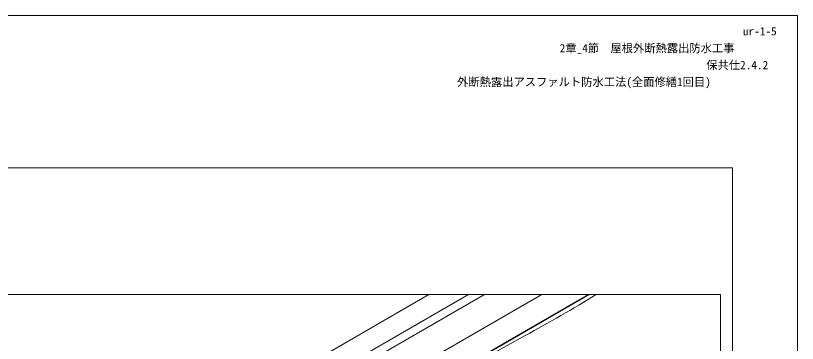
# Model space of a CAD drawing. Units: millimetres, scale not verified. Extents: x -3150 to 3150, y -4455 to 4455.
# Drawn here: x -1009 to 3150, y 2710 to 4455 of the extents above; entities that cross this region are included whole.
import ezdxf
from ezdxf.enums import TextEntityAlignment as Align

# ---------------------------------------------------------------- set-up
doc = ezdxf.new("R2010")
doc.units = ezdxf.units.MM
doc.header["$LTSCALE"] = 10
for name, color, linetype, lineweight in [('0-0_0', 7, 'Continuous', 9), ('0-1_WAKU', 7, 'Continuous', 18), ('0-4_BOUSUI', 1, 'Continuous', 18), ('0-8_KANAMONO', 4, 'Continuous', 18), ('0-A_BOUSUI3', 6, 'Continuous', 18)]:
    doc.layers.add(name, color=color, linetype=linetype, lineweight=lineweight)
doc.styles.add('ＭＳ ゴシック', font='')
doc.styles.get('ＭＳ ゴシック').set_extended_font_data('MS Gothic')

msp = doc.modelspace()

# ---------------------------------------------------------------- linework, layer by layer
at = {"layer": '0-0_0', "lineweight": 18}
msp.add_lwpolyline([(-2659.64, -630), (2740.36, -630), (2740.36, 2970), (-2659.64, 2970)], close=True, dxfattribs=at)
at = {"layer": '0-1_WAKU'}
for points in [[(-3150.14, -4455), (3149.86, -4455), (3149.86, 4455), (-3150.14, 4455)], [(-2724.14, 3645), (2804.86, 3645), (2804.86, -3825), (-2724.14, -3825)]]:
    msp.add_lwpolyline(points, close=True, dxfattribs=at)
at = {"layer": '0-4_BOUSUI'}
for p, q in [((418.57, 2354), (1485.51, 2970)), ((420.73, 2179.25), (1790.35, 2970)), ((628.06, 2152.98), (2043.18, 2970)), ((634.99, 2159.55), (2038.74, 2970))]:
    msp.add_line(p, q, dxfattribs=at)
at = {"layer": '0-8_KANAMONO'}
for p, q in [((8.94, 2288), (1190.19, 2970)), ((112.86, 2226.5), (1400.64, 2970))]:
    msp.add_line(p, q, dxfattribs=at)
at = {"layer": '0-A_BOUSUI3'}
for centre, radius, start, end in [((-2025.81, 9644.85), 7836.57, 298.4032, 301.5968), ((6704.91, -6500.12), 10517.87, 118.4032, 121.5968)]:
    msp.add_arc(centre, radius, start, end, dxfattribs=at)

# ---------------------------------------------------------------- texts
at = {"layer": '0-1_WAKU', "style": 'ＭＳ ゴシック'}
for s, p in [('ur-1-5', (2860.24, 4336.51)), ('2章_4節\u3000屋根外断熱露出防水工事', (1885.62, 4246.51)), ('保共仕2.4.2', (2665.32, 4156.51)), ('外断熱露出アスファルト防水工法(全面修繕1回目)', (1339.84, 4066.51))]:
    msp.add_text(s, height=43.99, dxfattribs=at).set_placement(p, align=Align.BOTTOM_LEFT)

doc.saveas('drawing.dxf')
